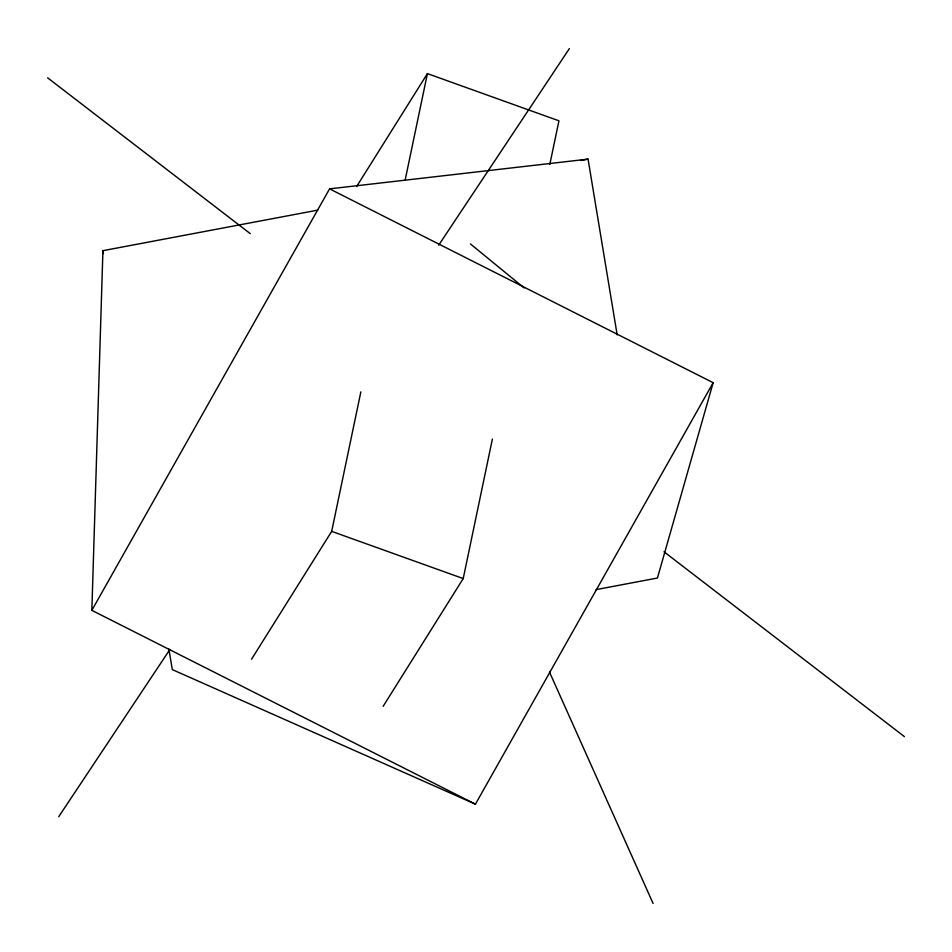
<?xml version="1.0" encoding="UTF-8"?>
<svg xmlns="http://www.w3.org/2000/svg" width="952" height="952" viewBox="0 0 952 952"><rect width="100%" height="100%" fill="white"/><g stroke="black" fill="none" stroke-linecap="round" stroke-linejoin="round"><path stroke-width="1.43" d="M91.844 610.351L329.57 188.865L713.155 382.692L475.441 804.178L91.844 610.351L102.923 250.673L317.73 210.142M251.59 659.141L331.689 531.371L360.856 391.867M405.231 179.702L427.412 73.613L558.943 120.809L549.816 164.41M383.12 706.348L463.219 578.566L492.386 439.062M713.155 382.692L657.439 578.031L596.059 589.621M356.738 186.354L427.412 73.613M58.715 816.721L169.73 649.728M438.646 245.235L569.403 48.552M580.756 160.507L588.062 159.127L617.17 334.89M329.57 188.865L588.062 159.127M331.689 531.371L463.219 578.566M475.441 804.178L172.3 669.589L168.897 649.086M47.6 77.814L250.305 233.68M663.972 551.755L904.4 736.61M470.455 243.95L524.112 287.909M549.506 672.1L653.084 903.448M102.923 250.673L103.411 253.601"/></g></svg>
